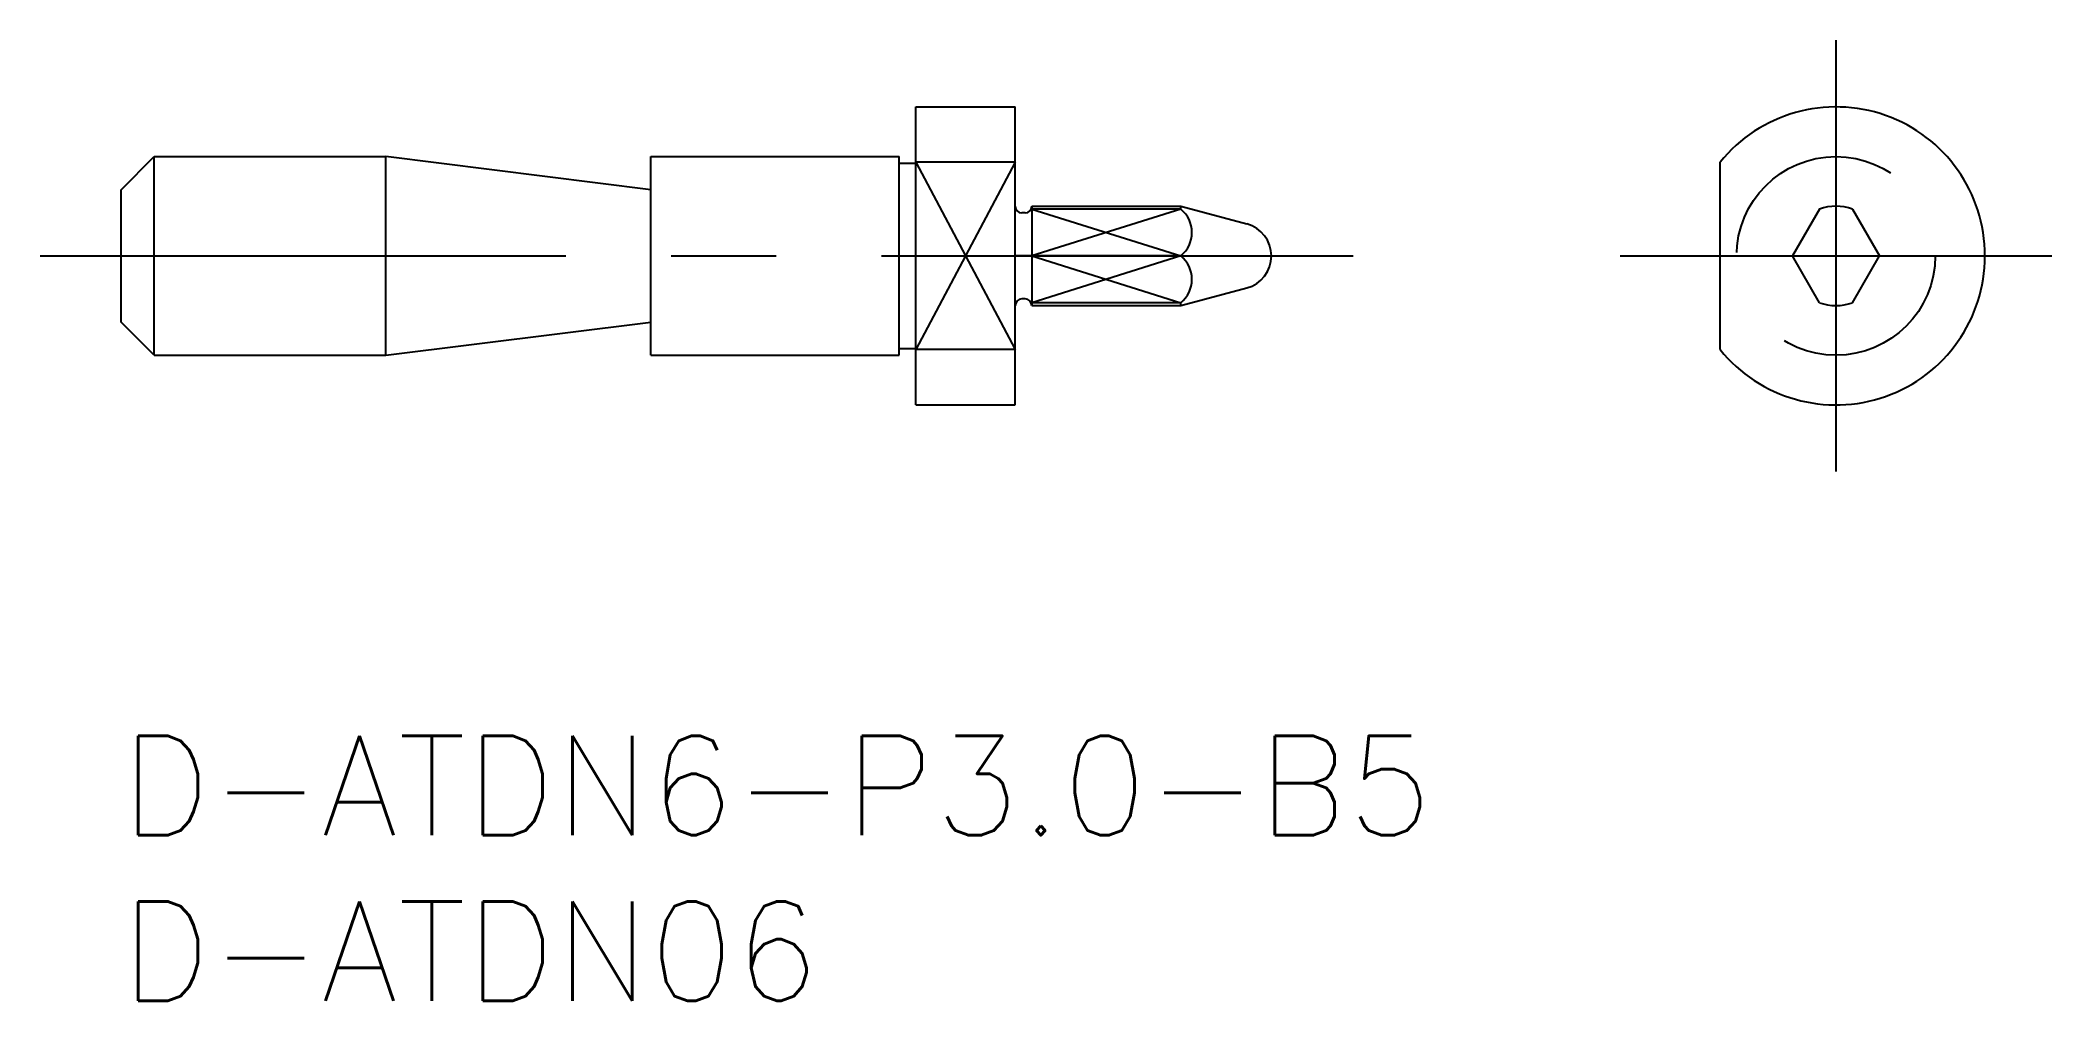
# Model space of a CAD drawing. Extents: x -2.4 to 58.3, y -8 to 21.
import ezdxf

# ---------------------------------------------------------------- set-up
doc = ezdxf.new("R2010")
doc.units = 0
doc.header["$LTSCALE"] = 0.5
doc.linetypes.add('CENTER', pattern=[50.8, 31.75, -6.35, 6.35, -6.35])
doc.linetypes.add('DASHED', pattern=[19.05, 12.7, -6.35])
doc.layers.get('0').update_dxf_attribs({"linetype": 'CONTINUOUS'})
for name, color, linetype in [('MSM_CENTER', 1, 'CENTER'), ('MSM_CONTINUOUS', 7, 'CONTINUOUS'), ('MSM_DASHED', 4, 'DASHED'), ('MSM_NARROW', 5, 'CONTINUOUS'), ('MSM_PART_NUMBER', 7, 'CONTINUOUS')]:
    doc.layers.add(name, color=color, linetype=linetype)
doc.styles.get("Standard").update_dxf_attribs({"font": 'txt.shx', "height": 3, "bigfont": 'bigfont.shx'})

# ---------------------------------------------------------------- blocks, each defined once
blk = doc.blocks.new('*U2')
at = {"layer": 'MSM_PART_NUMBER'}
blk.add_text('D-ATDN6-P3.0-B5', height=3, dxfattribs=at).set_placement((0, -3))
blk = doc.blocks.new('*U3')
at = {"layer": 'MSM_PART_NUMBER'}
blk.add_text('D-ATDN06', height=3, dxfattribs=at).set_placement((0, -8))

msp = doc.modelspace()

# ---------------------------------------------------------------- linework, layer by layer
msp.add_line((25.5, 10), (25.5, 10))
at = {"layer": 'MSM_CENTER'}
for p, q in [((51.781, 21.016), (51.781, 7.984)), ((-2.44, 14.5), (37.203, 14.5)), ((45.265, 14.5), (58.297, 14.5))]:
    msp.add_line(p, q, dxfattribs=at)
at = {"layer": 'MSM_CONTINUOUS'}
for p, q in [((24, 10), (24, 19)), ((24, 19), (27, 19)), ((27, 10), (27, 19)), ((0, 16.5), (1, 17.5)), ((1, 17.5), (8, 17.5)), ((1, 11.5), (1, 17.5)), ((8, 11.5), (8, 17.5)), ((16, 16.5), (8, 17.5)), ((16, 11.5), (16, 17.5)), ((16, 17.5), (23.5, 17.5)), ((23.5, 11.5), (23.5, 17.5)), ((23.5, 17.3), (24, 17.3)), ((27, 17.328), (24, 17.328)), ((48.281, 11.672), (48.281, 17.328)), ((0, 12.5), (0, 16.5)), ((27.3, 15.8), (27.2, 15.8)), ((27.5, 16), (32, 16)), ((27.5, 16), (27.5, 13)), ((32, 15.914), (27.5, 15.914)), ((32, 15.914), (32, 16)), ((32, 16), (33.993, 15.466)), ((51.281, 15.914), (50.465, 14.5)), ((52.281, 15.914), (53.098, 14.5)), ((32, 14.5), (27, 14.5)), ((51.281, 13.086), (50.465, 14.5)), ((52.281, 13.086), (53.098, 14.5)), ((32, 13), (33.993, 13.534)), ((27.3, 13.2), (27.2, 13.2)), ((32, 13.086), (27.5, 13.086)), ((27.5, 13), (32, 13)), ((32, 13), (32, 13.086)), ((1, 11.5), (0, 12.5)), ((8, 11.5), (16, 12.5)), ((23.5, 11.7), (24, 11.7)), ((27, 11.672), (24, 11.672)), ((1, 11.5), (8, 11.5)), ((16, 11.5), (23.5, 11.5)), ((24, 10), (27, 10)), ((24.75, 10), (24.75, 10))]:
    msp.add_line(p, q, dxfattribs=at)
for centre, radius, start, end in [((51.781, 14.5), 4.5, 218.94244, 141.05756), ((27.2, 16), 0.2, 180, 270), ((27.3, 16), 0.2, 270, 0), ((31.422, 15.207), 0.913, 309.26826, 50.73174), ((51.781, 14.5), 1.5, 70.52878, 109.47122), ((33.734, 14.5), 1, 285, 75), ((31.422, 13.793), 0.913, 309.26822, 50.73175), ((27.2, 13), 0.2, 90, 180), ((27.3, 13), 0.2, 0, 90), ((51.781, 14.5), 1.5, 250.52878, 289.47122)]:
    msp.add_arc(centre, radius, start, end, dxfattribs=at)
at = {"layer": 'MSM_DASHED'}
msp.add_circle((51.781, 14.5), 3, dxfattribs=at)
at = {"layer": 'MSM_NARROW'}
for p, q in [((24, 17.328), (27, 11.672)), ((27, 17.328), (24, 11.672)), ((27.5, 15.914), (32, 14.5)), ((32, 15.914), (27.5, 14.5)), ((32, 14.5), (27.5, 13.086)), ((27.5, 14.5), (32, 13.086))]:
    msp.add_line(p, q, dxfattribs=at)

# ---------------------------------------------------------------- block references
at = {"layer": 'MSM_CONTINUOUS'}
for name in ['*U2', '*U3']:
    msp.add_blockref(name, (0, 0), dxfattribs=at)

doc.saveas('drawing.dxf')
